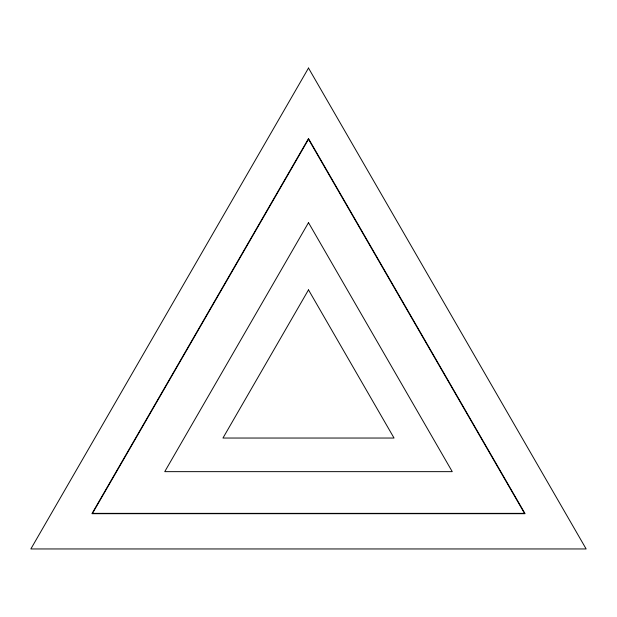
<?xml version="1.0" encoding="UTF-8"?>
<svg xmlns="http://www.w3.org/2000/svg" width="617" height="617" viewBox="0 0 617 617"><rect width="100%" height="100%" fill="white"/><g stroke="black" fill="none" stroke-linecap="round" stroke-linejoin="round"><path stroke-width="0.93" d="M308.5 68.047L30.85 548.953L586.15 548.953L308.5 68.047M308.5 138.578L91.925 513.691L525.075 513.691L308.5 138.578M308.5 139.226L92.488 513.359L524.512 513.359L308.5 139.226M308.5 222.652L164.747 471.65L452.253 471.65L308.5 222.652M308.5 289.867L222.953 438.039L394.047 438.039L308.5 289.867"/></g></svg>
